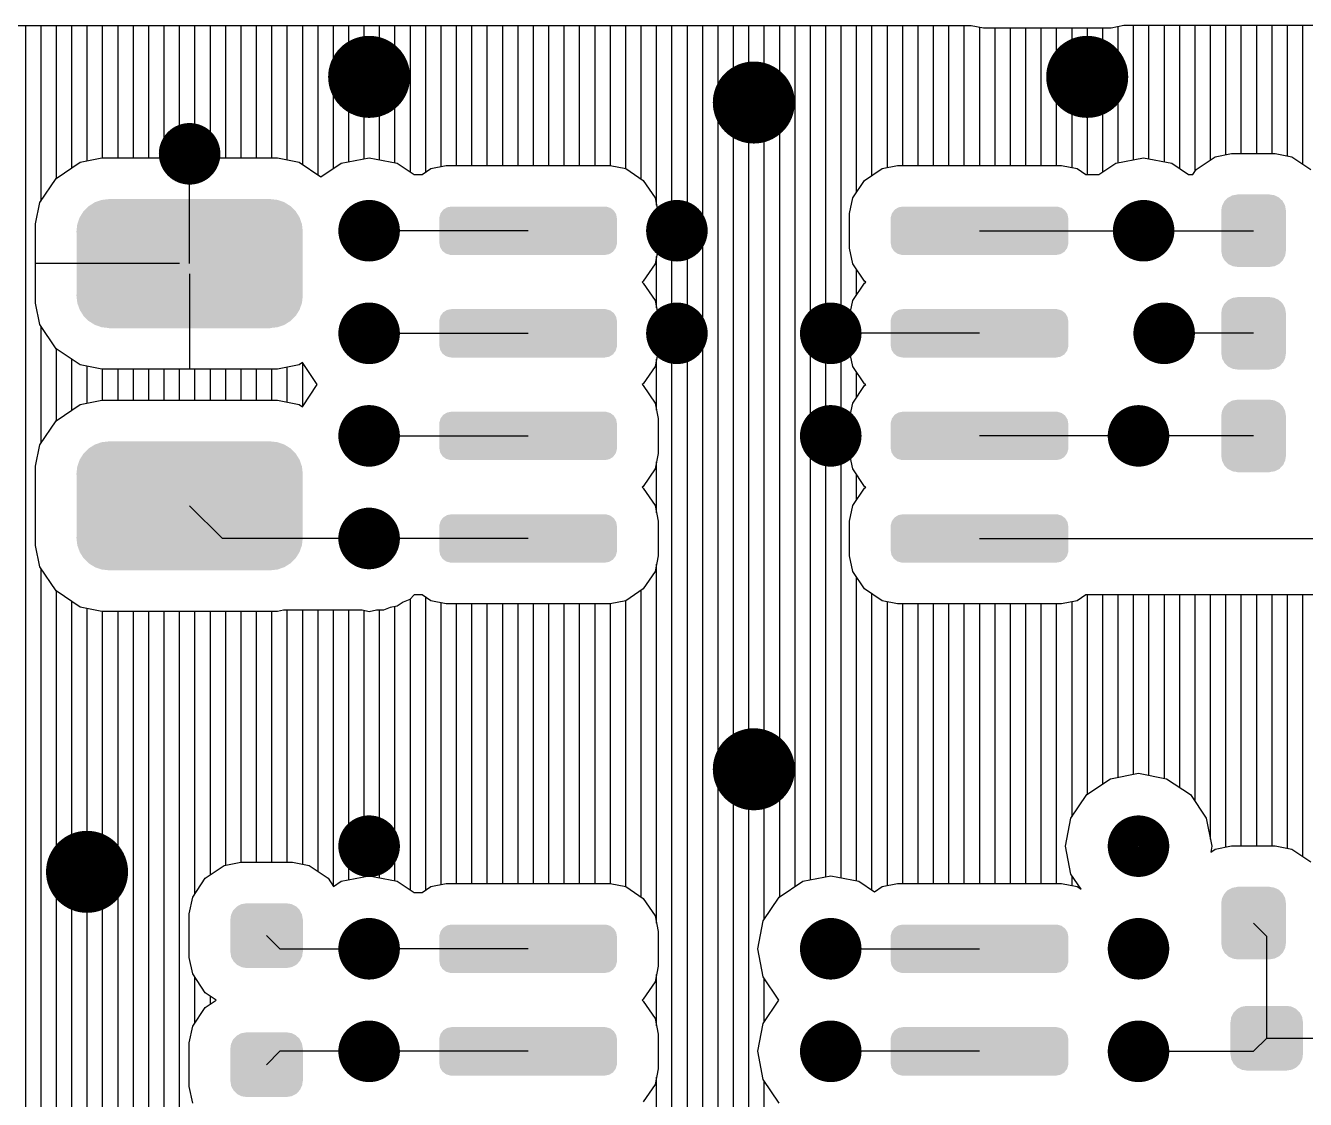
# Model space of a CAD drawing. Extents: x 295 to 953, y 10 to 290.
# Drawn here: x 750.54 to 776.68, y 197.93 to 219.87 of the extents above; entities that cross this region are included whole.
import ezdxf

# ---------------------------------------------------------------- set-up
doc = ezdxf.new("R2010")
doc.units = 0
doc.header["$LTSCALE"] = 5
doc.header["$MEASUREMENT"] = 0
doc.layers.get('0').update_dxf_attribs({"linetype": 'CONTINUOUS', "lineweight": 25})
doc.layers.add('DV-INT-A3_TOP', color=10, linetype='CONTINUOUS')

msp = doc.modelspace()

# ---------------------------------------------------------------- linework, layer by layer
for points, const_width in [([(757.139, 218.823, 1), (757.977, 218.823, 1)], 0.838), ([(771.807, 218.823, 1), (772.645, 218.823, 1)], 0.838), ([(764.997, 218.299, 1), (765.835, 218.299, 1)], 0.838), ([(753.576, 217.251, 1), (754.205, 217.251, 1)], 0.629), ([(757.243, 215.68, 1), (757.872, 215.68, 1)], 0.629), ([(763.53, 215.68, 1), (764.159, 215.68, 1)], 0.629), ([(773.065, 215.68, 1), (773.693, 215.68, 1)], 0.629), ([(757.243, 213.584, 1), (757.872, 213.584, 1)], 0.629), ([(763.53, 213.584, 1), (764.159, 213.584, 1)], 0.629), ([(766.673, 213.584, 1), (767.302, 213.584, 1)], 0.629), ([(773.484, 213.584, 1), (774.112, 213.584, 1)], 0.629), ([(757.243, 211.489, 1), (757.872, 211.489, 1)], 0.629), ([(766.673, 211.489, 1), (767.302, 211.489, 1)], 0.629), ([(772.96, 211.489, 1), (773.588, 211.489, 1)], 0.629), ([(757.243, 209.393, 1), (757.872, 209.393, 1)], 0.629), ([(764.997, 204.678, 1), (765.835, 204.678, 1)], 0.838), ([(757.243, 203.107, 1), (757.872, 203.107, 1)], 0.629), ([(772.96, 203.107, 1), (773.588, 203.107, 1)], 0.629), ([(751.376, 202.583, 1), (752.214, 202.583, 1)], 0.838), ([(757.243, 201.011, 1), (757.872, 201.011, 1)], 0.629), ([(766.673, 201.011, 1), (767.302, 201.011, 1)], 0.629), ([(772.96, 201.011, 1), (773.588, 201.011, 1)], 0.629), ([(757.243, 198.916, 1), (757.872, 198.916, 1)], 0.629), ([(766.673, 198.916, 1), (767.302, 198.916, 1)], 0.629), ([(772.96, 198.916, 1), (773.588, 198.916, 1)], 0.629)]:
    msp.add_lwpolyline(points, format="xyb", close=True, dxfattribs=dict(const_width=const_width))
for points in [[(751.832, 216.184), (751.954, 216.261), (755.95, 216.184), (755.827, 216.261)], [(751.954, 216.261), (751.959, 216.263), (755.827, 216.261), (755.824, 216.263)], [(751.959, 216.263), (752.094, 216.31), (755.824, 216.263), (755.686, 216.31)], [(752.094, 216.31), (752.102, 216.31), (755.686, 216.31), (755.683, 216.31)], [(752.102, 216.31), (752.242, 216.326), (755.683, 216.31), (755.54, 216.326)], [(752.242, 216.326), (752.242, 216.329), (755.54, 216.326), (755.54, 216.329)], [(774.984, 216.196), (775.025, 216.279), (776.268, 216.196), (776.224, 216.279)], [(775.025, 216.279), (775.034, 216.288), (776.224, 216.279), (776.219, 216.288)], [(775.034, 216.288), (775.098, 216.354), (776.219, 216.288), (776.15, 216.354)], [(775.098, 216.354), (775.111, 216.36), (776.15, 216.354), (776.143, 216.36)], [(775.111, 216.36), (775.191, 216.402), (776.143, 216.36), (776.056, 216.402)], [(775.191, 216.402), (775.212, 216.405), (776.056, 216.402), (776.049, 216.405)], [(775.212, 216.405), (775.294, 216.419), (776.049, 216.405), (775.956, 216.419)], [(775.294, 216.419), (775.294, 216.421), (775.956, 216.419), (775.956, 216.421)], [(751.597, 215.815), (751.644, 215.951), (756.185, 215.815), (756.137, 215.951)], [(751.644, 215.951), (751.646, 215.955), (756.137, 215.951), (756.135, 215.955)], [(751.646, 215.955), (751.723, 216.077), (756.135, 215.955), (756.058, 216.077)], [(751.723, 216.077), (751.726, 216.08), (756.058, 216.077), (756.056, 216.08)], [(751.726, 216.08), (751.828, 216.182), (756.056, 216.08), (755.953, 216.182)], [(751.828, 216.182), (751.832, 216.184), (755.953, 216.182), (755.95, 216.184)], [(758.991, 215.927), (758.992, 215.95), (762.621, 215.927), (762.616, 215.95)], [(758.992, 215.95), (759.011, 216.016), (762.616, 215.95), (762.604, 216.016)], [(759.011, 216.016), (759.017, 216.038), (762.604, 216.016), (762.591, 216.038)], [(759.017, 216.038), (759.059, 216.093), (762.591, 216.038), (762.556, 216.093)], [(759.059, 216.093), (759.072, 216.11), (762.556, 216.093), (762.534, 216.11)], [(759.072, 216.11), (759.134, 216.148), (762.534, 216.11), (762.484, 216.148)], [(759.134, 216.148), (759.149, 216.157), (762.484, 216.148), (762.451, 216.157)], [(759.149, 216.157), (759.232, 216.173), (762.451, 216.157), (762.397, 216.173)], [(759.232, 216.173), (759.238, 216.174), (762.397, 216.173), (762.373, 216.174)], [(768.211, 215.927), (768.212, 215.95), (771.841, 215.927), (771.836, 215.95)], [(768.212, 215.95), (768.231, 216.016), (771.836, 215.95), (771.824, 216.016)], [(768.231, 216.016), (768.238, 216.038), (771.824, 216.016), (771.811, 216.038)], [(768.238, 216.038), (768.28, 216.093), (771.811, 216.038), (771.776, 216.093)], [(768.28, 216.093), (768.292, 216.11), (771.776, 216.093), (771.754, 216.11)], [(768.292, 216.11), (768.354, 216.148), (771.754, 216.11), (771.704, 216.148)], [(768.354, 216.148), (768.369, 216.157), (771.704, 216.148), (771.671, 216.157)], [(768.369, 216.157), (768.453, 216.173), (771.671, 216.157), (771.617, 216.173)], [(768.453, 216.173), (768.459, 216.174), (771.617, 216.173), (771.593, 216.174)], [(774.965, 216.092), (774.979, 216.184), (776.285, 216.092), (776.27, 216.184)], [(774.965, 216.09), (774.965, 216.092), (776.285, 216.09), (776.285, 216.092)], [(774.965, 215.269), (774.965, 216.09), (776.285, 215.269), (776.285, 216.09)], [(774.979, 216.184), (774.984, 216.196), (776.27, 216.184), (776.268, 216.196)], [(751.579, 215.667), (751.595, 215.81), (756.202, 215.667), (756.186, 215.81)], [(751.595, 215.81), (751.597, 215.815), (756.186, 215.81), (756.185, 215.815)], [(758.991, 215.432), (758.991, 215.927), (762.621, 215.432), (762.621, 215.927)], [(768.211, 215.432), (768.211, 215.927), (771.841, 215.432), (771.841, 215.927)], [(751.581, 215.614), (751.579, 215.667), (756.2, 215.614), (756.202, 215.667)], [(751.581, 214.404), (751.581, 215.614), (756.2, 214.404), (756.2, 215.614)], [(758.996, 215.409), (758.991, 215.432), (762.619, 215.409), (762.621, 215.432)], [(768.216, 215.409), (768.211, 215.432), (771.84, 215.409), (771.841, 215.432)], [(759.008, 215.343), (758.996, 215.409), (762.601, 215.343), (762.619, 215.409)], [(759.021, 215.322), (759.008, 215.343), (762.594, 215.322), (762.601, 215.343)], [(759.055, 215.266), (759.021, 215.322), (762.552, 215.266), (762.594, 215.322)], [(759.077, 215.249), (759.055, 215.266), (762.54, 215.249), (762.552, 215.266)], [(759.128, 215.211), (759.077, 215.249), (762.478, 215.211), (762.54, 215.249)], [(759.161, 215.202), (759.128, 215.211), (762.462, 215.202), (762.478, 215.211)], [(759.215, 215.186), (759.161, 215.202), (762.379, 215.186), (762.462, 215.202)], [(759.238, 215.185), (759.215, 215.186), (762.373, 215.185), (762.379, 215.186)], [(768.228, 215.343), (768.216, 215.409), (771.821, 215.343), (771.84, 215.409)], [(768.241, 215.322), (768.228, 215.343), (771.815, 215.322), (771.821, 215.343)], [(768.276, 215.266), (768.241, 215.322), (771.772, 215.266), (771.815, 215.322)], [(768.298, 215.249), (768.276, 215.266), (771.76, 215.249), (771.772, 215.266)], [(768.348, 215.211), (768.298, 215.249), (771.698, 215.211), (771.76, 215.249)], [(768.381, 215.202), (768.348, 215.211), (771.683, 215.202), (771.698, 215.211)], [(768.435, 215.186), (768.381, 215.202), (771.6, 215.186), (771.683, 215.202)], [(768.459, 215.185), (768.435, 215.186), (771.593, 215.185), (771.6, 215.186)], [(774.965, 215.267), (774.965, 215.269), (776.285, 215.267), (776.285, 215.269)], [(774.981, 215.175), (774.965, 215.267), (776.271, 215.175), (776.285, 215.267)], [(774.983, 215.164), (774.981, 215.175), (776.266, 215.164), (776.271, 215.175)], [(775.027, 215.08), (774.983, 215.164), (776.226, 215.08), (776.266, 215.164)], [(775.032, 215.071), (775.027, 215.08), (776.216, 215.071), (776.226, 215.08)], [(775.1, 215.005), (775.032, 215.071), (776.153, 215.005), (776.216, 215.071)], [(775.107, 214.999), (775.1, 215.005), (776.14, 214.999), (776.153, 215.005)], [(775.195, 214.957), (775.107, 214.999), (776.06, 214.957), (776.14, 214.999)], [(775.202, 214.954), (775.195, 214.957), (776.038, 214.954), (776.06, 214.957)], [(775.294, 214.941), (775.202, 214.954), (775.956, 214.941), (776.038, 214.954)], [(775.294, 214.938), (775.294, 214.941), (775.956, 214.938), (775.956, 214.941)], [(751.579, 214.351), (751.581, 214.404), (756.202, 214.351), (756.2, 214.404)], [(751.596, 214.208), (751.579, 214.351), (756.186, 214.208), (756.202, 214.351)], [(751.596, 214.203), (751.596, 214.208), (756.185, 214.203), (756.186, 214.208)], [(751.645, 214.067), (751.596, 214.203), (756.137, 214.067), (756.185, 214.203)], [(774.984, 214.1), (775.025, 214.183), (776.268, 214.1), (776.224, 214.183)], [(775.025, 214.183), (775.034, 214.193), (776.224, 214.183), (776.219, 214.193)], [(775.034, 214.193), (775.098, 214.258), (776.219, 214.193), (776.15, 214.258)], [(775.098, 214.258), (775.111, 214.265), (776.15, 214.258), (776.143, 214.265)], [(775.111, 214.265), (775.191, 214.306), (776.143, 214.265), (776.056, 214.306)], [(775.191, 214.306), (775.212, 214.31), (776.056, 214.306), (776.049, 214.31)], [(775.212, 214.31), (775.294, 214.323), (776.049, 214.31), (775.956, 214.323)], [(775.294, 214.323), (775.294, 214.326), (775.956, 214.323), (775.956, 214.326)], [(751.646, 214.063), (751.645, 214.067), (756.135, 214.063), (756.137, 214.067)], [(751.723, 213.941), (751.646, 214.063), (756.059, 213.941), (756.135, 214.063)], [(751.726, 213.938), (751.723, 213.941), (756.055, 213.938), (756.059, 213.941)], [(751.828, 213.836), (751.726, 213.938), (755.954, 213.836), (756.055, 213.938)], [(758.991, 213.831), (758.992, 213.855), (762.621, 213.831), (762.616, 213.855)], [(758.992, 213.855), (759.011, 213.92), (762.616, 213.855), (762.604, 213.92)], [(759.011, 213.92), (759.017, 213.942), (762.604, 213.92), (762.591, 213.942)], [(759.017, 213.942), (759.059, 213.998), (762.591, 213.942), (762.556, 213.998)], [(759.059, 213.998), (759.072, 214.014), (762.556, 213.998), (762.534, 214.014)], [(759.072, 214.014), (759.134, 214.052), (762.534, 214.014), (762.484, 214.052)], [(759.134, 214.052), (759.149, 214.062), (762.484, 214.052), (762.451, 214.062)], [(759.149, 214.062), (759.232, 214.077), (762.451, 214.062), (762.397, 214.077)], [(759.232, 214.077), (759.238, 214.079), (762.397, 214.077), (762.373, 214.079)], [(768.211, 213.831), (768.212, 213.855), (771.841, 213.831), (771.836, 213.855)], [(768.212, 213.855), (768.231, 213.92), (771.836, 213.855), (771.824, 213.92)], [(768.231, 213.92), (768.238, 213.942), (771.824, 213.92), (771.811, 213.942)], [(768.238, 213.942), (768.28, 213.998), (771.811, 213.942), (771.776, 213.998)], [(768.28, 213.998), (768.292, 214.014), (771.776, 213.998), (771.754, 214.014)], [(768.292, 214.014), (768.354, 214.052), (771.754, 214.014), (771.704, 214.052)], [(768.354, 214.052), (768.369, 214.062), (771.704, 214.052), (771.671, 214.062)], [(768.369, 214.062), (768.453, 214.077), (771.671, 214.062), (771.617, 214.077)], [(768.453, 214.077), (768.459, 214.079), (771.617, 214.077), (771.593, 214.079)], [(774.965, 213.997), (774.979, 214.089), (776.285, 213.997), (776.27, 214.089)], [(774.965, 213.995), (774.965, 213.997), (776.285, 213.995), (776.285, 213.997)], [(774.965, 213.173), (774.965, 213.995), (776.285, 213.173), (776.285, 213.995)], [(774.979, 214.089), (774.984, 214.1), (776.27, 214.089), (776.268, 214.1)], [(751.831, 213.834), (751.828, 213.836), (755.949, 213.834), (755.954, 213.836)], [(751.955, 213.757), (751.831, 213.834), (755.828, 213.757), (755.949, 213.834)], [(751.957, 213.755), (751.955, 213.757), (755.823, 213.755), (755.828, 213.757)], [(752.095, 213.708), (751.957, 213.755), (755.687, 213.708), (755.823, 213.755)], [(752.098, 213.708), (752.095, 213.708), (755.679, 213.708), (755.687, 213.708)], [(752.242, 213.692), (752.098, 213.708), (755.54, 213.692), (755.679, 213.708)], [(752.242, 213.689), (752.242, 213.692), (755.54, 213.689), (755.54, 213.692)], [(758.991, 213.337), (758.991, 213.831), (762.621, 213.337), (762.621, 213.831)], [(768.211, 213.337), (768.211, 213.831), (771.841, 213.337), (771.841, 213.831)], [(758.996, 213.313), (758.991, 213.337), (762.619, 213.313), (762.621, 213.337)], [(768.216, 213.313), (768.211, 213.337), (771.84, 213.313), (771.841, 213.337)], [(759.008, 213.248), (758.996, 213.313), (762.601, 213.248), (762.619, 213.313)], [(759.021, 213.226), (759.008, 213.248), (762.594, 213.226), (762.601, 213.248)], [(759.055, 213.171), (759.021, 213.226), (762.552, 213.171), (762.594, 213.226)], [(759.077, 213.154), (759.055, 213.171), (762.54, 213.154), (762.552, 213.171)], [(759.128, 213.116), (759.077, 213.154), (762.478, 213.116), (762.54, 213.154)], [(759.161, 213.106), (759.128, 213.116), (762.462, 213.106), (762.478, 213.116)], [(759.215, 213.091), (759.161, 213.106), (762.379, 213.091), (762.462, 213.106)], [(759.238, 213.09), (759.215, 213.091), (762.373, 213.09), (762.379, 213.091)], [(768.228, 213.248), (768.216, 213.313), (771.821, 213.248), (771.84, 213.313)], [(768.241, 213.226), (768.228, 213.248), (771.815, 213.226), (771.821, 213.248)], [(768.276, 213.171), (768.241, 213.226), (771.772, 213.171), (771.815, 213.226)], [(768.298, 213.154), (768.276, 213.171), (771.76, 213.154), (771.772, 213.171)], [(768.348, 213.116), (768.298, 213.154), (771.698, 213.116), (771.76, 213.154)], [(768.381, 213.106), (768.348, 213.116), (771.683, 213.106), (771.698, 213.116)], [(768.435, 213.091), (768.381, 213.106), (771.6, 213.091), (771.683, 213.106)], [(768.459, 213.09), (768.435, 213.091), (771.593, 213.09), (771.6, 213.091)], [(774.965, 213.171), (774.965, 213.173), (776.285, 213.171), (776.285, 213.173)], [(774.981, 213.079), (774.965, 213.171), (776.271, 213.079), (776.285, 213.171)], [(774.983, 213.068), (774.981, 213.079), (776.266, 213.068), (776.271, 213.079)], [(775.027, 212.985), (774.983, 213.068), (776.226, 212.985), (776.266, 213.068)], [(775.032, 212.976), (775.027, 212.985), (776.216, 212.976), (776.226, 212.985)], [(775.1, 212.91), (775.032, 212.976), (776.153, 212.91), (776.216, 212.976)], [(775.107, 212.903), (775.1, 212.91), (776.14, 212.903), (776.153, 212.91)], [(775.195, 212.862), (775.107, 212.903), (776.06, 212.862), (776.14, 212.903)], [(775.202, 212.858), (775.195, 212.862), (776.038, 212.858), (776.06, 212.862)], [(775.294, 212.845), (775.202, 212.858), (775.956, 212.845), (776.038, 212.858)], [(775.294, 212.842), (775.294, 212.845), (775.956, 212.842), (775.956, 212.845)], [(774.984, 212.005), (775.025, 212.088), (776.268, 212.005), (776.224, 212.088)], [(775.025, 212.088), (775.034, 212.097), (776.224, 212.088), (776.219, 212.097)], [(775.034, 212.097), (775.098, 212.163), (776.219, 212.097), (776.15, 212.163)], [(775.098, 212.163), (775.111, 212.169), (776.15, 212.163), (776.143, 212.169)], [(775.111, 212.169), (775.191, 212.211), (776.143, 212.169), (776.056, 212.211)], [(775.191, 212.211), (775.212, 212.214), (776.056, 212.211), (776.049, 212.214)], [(775.212, 212.214), (775.294, 212.228), (776.049, 212.214), (775.956, 212.228)], [(775.294, 212.228), (775.294, 212.23), (775.956, 212.228), (775.956, 212.23)], [(758.992, 211.759), (759.011, 211.825), (762.616, 211.759), (762.604, 211.825)], [(759.011, 211.825), (759.017, 211.847), (762.604, 211.825), (762.591, 211.847)], [(759.017, 211.847), (759.059, 211.902), (762.591, 211.847), (762.556, 211.902)], [(759.059, 211.902), (759.072, 211.919), (762.556, 211.902), (762.534, 211.919)], [(759.072, 211.919), (759.134, 211.957), (762.534, 211.919), (762.484, 211.957)], [(759.134, 211.957), (759.149, 211.966), (762.484, 211.957), (762.451, 211.966)], [(759.149, 211.966), (759.232, 211.982), (762.451, 211.966), (762.397, 211.982)], [(759.232, 211.982), (759.238, 211.983), (762.397, 211.982), (762.373, 211.983)], [(768.212, 211.759), (768.231, 211.825), (771.836, 211.759), (771.824, 211.825)], [(768.231, 211.825), (768.238, 211.847), (771.824, 211.825), (771.811, 211.847)], [(768.238, 211.847), (768.28, 211.902), (771.811, 211.847), (771.776, 211.902)], [(768.28, 211.902), (768.292, 211.919), (771.776, 211.902), (771.754, 211.919)], [(768.292, 211.919), (768.354, 211.957), (771.754, 211.919), (771.704, 211.957)], [(768.354, 211.957), (768.369, 211.966), (771.704, 211.957), (771.671, 211.966)], [(768.369, 211.966), (768.453, 211.982), (771.671, 211.966), (771.617, 211.982)], [(768.453, 211.982), (768.459, 211.983), (771.617, 211.982), (771.593, 211.983)], [(774.965, 211.901), (774.979, 211.993), (776.285, 211.901), (776.27, 211.993)], [(774.965, 211.899), (774.965, 211.901), (776.285, 211.899), (776.285, 211.901)], [(774.965, 211.078), (774.965, 211.899), (776.285, 211.078), (776.285, 211.899)], [(774.979, 211.993), (774.984, 212.005), (776.27, 211.993), (776.268, 212.005)], [(758.991, 211.736), (758.992, 211.759), (762.621, 211.736), (762.616, 211.759)], [(758.991, 211.241), (758.991, 211.736), (762.621, 211.241), (762.621, 211.736)], [(768.211, 211.736), (768.212, 211.759), (771.841, 211.736), (771.836, 211.759)], [(768.211, 211.241), (768.211, 211.736), (771.841, 211.241), (771.841, 211.736)], [(751.832, 211.235), (751.954, 211.311), (755.95, 211.235), (755.827, 211.311)], [(751.954, 211.311), (751.959, 211.313), (755.827, 211.311), (755.824, 211.313)], [(751.959, 211.313), (752.094, 211.36), (755.824, 211.313), (755.686, 211.36)], [(752.094, 211.36), (752.102, 211.361), (755.686, 211.36), (755.683, 211.361)], [(752.102, 211.361), (752.242, 211.376), (755.683, 211.361), (755.54, 211.376)], [(752.242, 211.376), (752.242, 211.38), (755.54, 211.376), (755.54, 211.38)], [(758.996, 211.218), (758.991, 211.241), (762.619, 211.218), (762.621, 211.241)], [(768.216, 211.218), (768.211, 211.241), (771.84, 211.218), (771.841, 211.241)], [(751.597, 210.865), (751.644, 211.001), (756.185, 210.865), (756.137, 211.001)], [(751.644, 211.001), (751.646, 211.005), (756.137, 211.001), (756.135, 211.005)], [(751.646, 211.005), (751.723, 211.127), (756.135, 211.005), (756.058, 211.127)], [(751.723, 211.127), (751.726, 211.13), (756.058, 211.127), (756.056, 211.13)], [(751.726, 211.13), (751.828, 211.232), (756.056, 211.13), (755.953, 211.232)], [(751.828, 211.232), (751.832, 211.235), (755.953, 211.232), (755.95, 211.235)], [(759.008, 211.152), (758.996, 211.218), (762.601, 211.152), (762.619, 211.218)], [(759.021, 211.131), (759.008, 211.152), (762.594, 211.131), (762.601, 211.152)], [(759.055, 211.075), (759.021, 211.131), (762.552, 211.075), (762.594, 211.131)], [(759.077, 211.058), (759.055, 211.075), (762.54, 211.058), (762.552, 211.075)], [(759.128, 211.02), (759.077, 211.058), (762.478, 211.02), (762.54, 211.058)], [(759.161, 211.011), (759.128, 211.02), (762.462, 211.011), (762.478, 211.02)], [(759.215, 210.995), (759.161, 211.011), (762.379, 210.995), (762.462, 211.011)], [(759.238, 210.994), (759.215, 210.995), (762.373, 210.994), (762.379, 210.995)], [(768.228, 211.152), (768.216, 211.218), (771.821, 211.152), (771.84, 211.218)], [(768.241, 211.131), (768.228, 211.152), (771.815, 211.131), (771.821, 211.152)], [(768.276, 211.075), (768.241, 211.131), (771.772, 211.075), (771.815, 211.131)], [(768.298, 211.058), (768.276, 211.075), (771.76, 211.058), (771.772, 211.075)], [(768.348, 211.02), (768.298, 211.058), (771.698, 211.02), (771.76, 211.058)], [(768.381, 211.011), (768.348, 211.02), (771.683, 211.011), (771.698, 211.02)], [(768.435, 210.995), (768.381, 211.011), (771.6, 210.995), (771.683, 211.011)], [(768.459, 210.994), (768.435, 210.995), (771.593, 210.994), (771.6, 210.995)], [(774.965, 211.076), (774.965, 211.078), (776.285, 211.076), (776.285, 211.078)], [(774.981, 210.984), (774.965, 211.076), (776.271, 210.984), (776.285, 211.076)], [(774.983, 210.973), (774.981, 210.984), (776.266, 210.973), (776.271, 210.984)], [(751.579, 210.717), (751.595, 210.861), (756.202, 210.717), (756.186, 210.861)], [(751.581, 210.665), (751.579, 210.717), (756.2, 210.665), (756.202, 210.717)], [(751.595, 210.861), (751.597, 210.865), (756.186, 210.861), (756.185, 210.865)], [(775.027, 210.889), (774.983, 210.973), (776.226, 210.889), (776.266, 210.973)], [(775.032, 210.88), (775.027, 210.889), (776.216, 210.88), (776.226, 210.889)], [(775.1, 210.814), (775.032, 210.88), (776.153, 210.814), (776.216, 210.88)], [(775.107, 210.808), (775.1, 210.814), (776.14, 210.808), (776.153, 210.814)], [(775.195, 210.766), (775.107, 210.808), (776.06, 210.766), (776.14, 210.808)], [(775.202, 210.763), (775.195, 210.766), (776.038, 210.763), (776.06, 210.766)], [(775.294, 210.75), (775.202, 210.763), (775.956, 210.75), (776.038, 210.763)], [(775.294, 210.747), (775.294, 210.75), (775.956, 210.747), (775.956, 210.75)], [(751.581, 209.454), (751.581, 210.665), (756.2, 209.454), (756.2, 210.665)], [(758.992, 209.664), (759.011, 209.729), (762.616, 209.664), (762.604, 209.729)], [(759.011, 209.729), (759.017, 209.751), (762.604, 209.729), (762.591, 209.751)], [(759.017, 209.751), (759.059, 209.807), (762.591, 209.751), (762.556, 209.807)], [(759.059, 209.807), (759.072, 209.823), (762.556, 209.807), (762.534, 209.823)], [(759.072, 209.823), (759.134, 209.861), (762.534, 209.823), (762.484, 209.861)], [(759.134, 209.861), (759.149, 209.871), (762.484, 209.861), (762.451, 209.871)], [(759.149, 209.871), (759.232, 209.886), (762.451, 209.871), (762.397, 209.886)], [(759.232, 209.886), (759.238, 209.888), (762.397, 209.886), (762.373, 209.888)], [(768.212, 209.664), (768.231, 209.729), (771.836, 209.664), (771.824, 209.729)], [(768.231, 209.729), (768.238, 209.751), (771.824, 209.729), (771.811, 209.751)], [(768.238, 209.751), (768.28, 209.807), (771.811, 209.751), (771.776, 209.807)], [(768.28, 209.807), (768.292, 209.823), (771.776, 209.807), (771.754, 209.823)], [(768.292, 209.823), (768.354, 209.861), (771.754, 209.823), (771.704, 209.861)], [(768.354, 209.861), (768.369, 209.871), (771.704, 209.861), (771.671, 209.871)], [(768.369, 209.871), (768.453, 209.886), (771.671, 209.871), (771.617, 209.886)], [(768.453, 209.886), (768.459, 209.888), (771.617, 209.886), (771.593, 209.888)], [(751.579, 209.401), (751.581, 209.454), (756.202, 209.401), (756.2, 209.454)], [(758.991, 209.64), (758.992, 209.664), (762.621, 209.64), (762.616, 209.664)], [(758.991, 209.146), (758.991, 209.64), (762.621, 209.146), (762.621, 209.64)], [(768.211, 209.64), (768.212, 209.664), (771.841, 209.64), (771.836, 209.664)], [(768.211, 209.146), (768.211, 209.64), (771.841, 209.146), (771.841, 209.64)], [(751.596, 209.258), (751.579, 209.401), (756.186, 209.258), (756.202, 209.401)], [(751.596, 209.254), (751.596, 209.258), (756.185, 209.254), (756.186, 209.258)], [(751.645, 209.118), (751.596, 209.254), (756.137, 209.118), (756.185, 209.254)], [(751.646, 209.114), (751.645, 209.118), (756.135, 209.114), (756.137, 209.118)], [(751.723, 208.992), (751.646, 209.114), (756.059, 208.992), (756.135, 209.114)], [(751.726, 208.988), (751.723, 208.992), (756.055, 208.988), (756.059, 208.992)], [(751.828, 208.887), (751.726, 208.988), (755.954, 208.887), (756.055, 208.988)], [(751.831, 208.884), (751.828, 208.887), (755.949, 208.884), (755.954, 208.887)], [(758.996, 209.122), (758.991, 209.146), (762.619, 209.122), (762.621, 209.146)], [(759.008, 209.057), (758.996, 209.122), (762.601, 209.057), (762.619, 209.122)], [(759.021, 209.035), (759.008, 209.057), (762.594, 209.035), (762.601, 209.057)], [(759.055, 208.98), (759.021, 209.035), (762.552, 208.98), (762.594, 209.035)], [(759.077, 208.963), (759.055, 208.98), (762.54, 208.963), (762.552, 208.98)], [(759.128, 208.925), (759.077, 208.963), (762.478, 208.925), (762.54, 208.963)], [(759.161, 208.915), (759.128, 208.925), (762.462, 208.915), (762.478, 208.925)], [(759.215, 208.9), (759.161, 208.915), (762.379, 208.9), (762.462, 208.915)], [(759.238, 208.899), (759.215, 208.9), (762.373, 208.899), (762.379, 208.9)], [(768.216, 209.122), (768.211, 209.146), (771.84, 209.122), (771.841, 209.146)], [(768.228, 209.057), (768.216, 209.122), (771.821, 209.057), (771.84, 209.122)], [(768.241, 209.035), (768.228, 209.057), (771.815, 209.035), (771.821, 209.057)], [(768.276, 208.98), (768.241, 209.035), (771.772, 208.98), (771.815, 209.035)], [(768.298, 208.963), (768.276, 208.98), (771.76, 208.963), (771.772, 208.98)], [(768.348, 208.925), (768.298, 208.963), (771.698, 208.925), (771.76, 208.963)], [(768.381, 208.915), (768.348, 208.925), (771.683, 208.915), (771.698, 208.925)], [(768.435, 208.9), (768.381, 208.915), (771.6, 208.9), (771.683, 208.915)], [(768.459, 208.899), (768.435, 208.9), (771.593, 208.899), (771.6, 208.9)], [(751.955, 208.808), (751.831, 208.884), (755.828, 208.808), (755.949, 208.884)], [(751.957, 208.806), (751.955, 208.808), (755.823, 208.806), (755.828, 208.808)], [(752.095, 208.759), (751.957, 208.806), (755.687, 208.759), (755.823, 208.806)], [(752.098, 208.758), (752.095, 208.759), (755.679, 208.758), (755.687, 208.759)], [(752.242, 208.743), (752.098, 208.758), (755.54, 208.743), (755.679, 208.758)], [(752.242, 208.739), (752.242, 208.743), (755.54, 208.739), (755.54, 208.743)], [(774.984, 202.051), (775.025, 202.134), (776.268, 202.051), (776.224, 202.134)], [(775.025, 202.134), (775.034, 202.143), (776.224, 202.134), (776.219, 202.143)], [(775.034, 202.143), (775.098, 202.209), (776.219, 202.143), (776.15, 202.209)], [(775.098, 202.209), (775.111, 202.216), (776.15, 202.209), (776.143, 202.216)], [(775.111, 202.216), (775.191, 202.257), (776.143, 202.216), (776.056, 202.257)], [(775.191, 202.257), (775.212, 202.261), (776.056, 202.257), (776.049, 202.261)], [(775.212, 202.261), (775.294, 202.274), (776.049, 202.261), (775.956, 202.274)], [(775.294, 202.274), (775.294, 202.277), (775.956, 202.274), (775.956, 202.277)], [(754.79, 201.807), (754.854, 201.873), (756.137, 201.807), (756.069, 201.873)], [(754.854, 201.873), (754.866, 201.88), (756.069, 201.873), (756.062, 201.88)], [(754.866, 201.88), (754.946, 201.922), (756.062, 201.88), (755.975, 201.922)], [(754.946, 201.922), (754.966, 201.925), (755.975, 201.922), (755.968, 201.925)], [(754.966, 201.925), (755.05, 201.939), (755.968, 201.925), (755.875, 201.939)], [(774.965, 201.948), (774.979, 202.04), (776.285, 201.948), (776.27, 202.04)], [(774.965, 201.946), (774.965, 201.948), (776.285, 201.946), (776.285, 201.948)], [(774.965, 201.124), (774.965, 201.946), (776.285, 201.124), (776.285, 201.946)], [(774.979, 202.04), (774.984, 202.051), (776.27, 202.04), (776.268, 202.051)], [(754.721, 200.948), (754.721, 201.61), (756.204, 200.948), (756.204, 201.61)], [(754.723, 201.61), (754.736, 201.703), (756.202, 201.61), (756.187, 201.703)], [(754.736, 201.703), (754.741, 201.714), (756.187, 201.703), (756.185, 201.714)], [(754.741, 201.714), (754.781, 201.798), (756.185, 201.714), (756.142, 201.798)], [(754.781, 201.798), (754.79, 201.807), (756.142, 201.798), (756.137, 201.807)], [(758.992, 201.282), (759.011, 201.347), (762.616, 201.282), (762.604, 201.347)], [(759.011, 201.347), (759.017, 201.369), (762.604, 201.347), (762.591, 201.369)], [(759.017, 201.369), (759.059, 201.425), (762.591, 201.369), (762.556, 201.425)], [(759.059, 201.425), (759.072, 201.441), (762.556, 201.425), (762.534, 201.441)], [(759.072, 201.441), (759.134, 201.479), (762.534, 201.441), (762.484, 201.479)], [(759.134, 201.479), (759.149, 201.489), (762.484, 201.479), (762.451, 201.489)], [(759.149, 201.489), (759.232, 201.504), (762.451, 201.489), (762.397, 201.504)], [(759.232, 201.504), (759.238, 201.506), (762.397, 201.504), (762.373, 201.506)], [(768.212, 201.282), (768.231, 201.347), (771.836, 201.282), (771.824, 201.347)], [(768.231, 201.347), (768.238, 201.369), (771.824, 201.347), (771.811, 201.369)], [(768.238, 201.369), (768.28, 201.425), (771.811, 201.369), (771.776, 201.425)], [(768.28, 201.425), (768.292, 201.441), (771.776, 201.425), (771.754, 201.441)], [(768.292, 201.441), (768.354, 201.479), (771.754, 201.441), (771.704, 201.479)], [(768.354, 201.479), (768.369, 201.489), (771.704, 201.479), (771.671, 201.489)], [(768.369, 201.489), (768.453, 201.504), (771.671, 201.489), (771.617, 201.504)], [(768.453, 201.504), (768.459, 201.506), (771.617, 201.504), (771.593, 201.506)], [(758.991, 201.258), (758.992, 201.282), (762.621, 201.258), (762.616, 201.282)], [(758.991, 200.764), (758.991, 201.258), (762.621, 200.764), (762.621, 201.258)], [(768.211, 201.258), (768.212, 201.282), (771.841, 201.258), (771.836, 201.282)], [(768.211, 200.764), (768.211, 201.258), (771.841, 200.764), (771.841, 201.258)], [(774.965, 201.122), (774.965, 201.124), (776.285, 201.122), (776.285, 201.124)], [(774.981, 201.03), (774.965, 201.122), (776.271, 201.03), (776.285, 201.122)], [(754.738, 200.855), (754.723, 200.948), (756.189, 200.855), (756.202, 200.948)], [(754.739, 200.845), (754.738, 200.855), (756.184, 200.845), (756.189, 200.855)], [(754.783, 200.761), (754.739, 200.845), (756.144, 200.761), (756.184, 200.845)], [(774.983, 201.019), (774.981, 201.03), (776.266, 201.019), (776.271, 201.03)], [(775.027, 200.936), (774.983, 201.019), (776.226, 200.936), (776.266, 201.019)], [(775.032, 200.926), (775.027, 200.936), (776.216, 200.926), (776.226, 200.936)], [(775.1, 200.861), (775.032, 200.926), (776.153, 200.861), (776.216, 200.926)], [(775.107, 200.854), (775.1, 200.861), (776.14, 200.854), (776.153, 200.861)], [(775.195, 200.813), (775.107, 200.854), (776.06, 200.813), (776.14, 200.854)], [(775.202, 200.809), (775.195, 200.813), (776.038, 200.809), (776.06, 200.813)], [(775.294, 200.796), (775.202, 200.809), (775.956, 200.796), (776.038, 200.809)], [(775.294, 200.793), (775.294, 200.796), (775.956, 200.793), (775.956, 200.796)], [(754.788, 200.752), (754.783, 200.761), (756.135, 200.752), (756.144, 200.761)], [(754.856, 200.685), (754.788, 200.752), (756.071, 200.685), (756.135, 200.752)], [(754.863, 200.679), (754.856, 200.685), (756.059, 200.679), (756.071, 200.685)], [(754.95, 200.637), (754.863, 200.679), (755.978, 200.637), (756.059, 200.679)], [(754.957, 200.633), (754.95, 200.637), (755.958, 200.633), (755.978, 200.637)], [(755.05, 200.619), (754.957, 200.633), (755.875, 200.619), (755.958, 200.633)], [(758.996, 200.74), (758.991, 200.764), (762.619, 200.74), (762.621, 200.764)], [(759.008, 200.675), (758.996, 200.74), (762.601, 200.675), (762.619, 200.74)], [(759.021, 200.653), (759.008, 200.675), (762.594, 200.653), (762.601, 200.675)], [(759.055, 200.598), (759.021, 200.653), (762.552, 200.598), (762.594, 200.653)], [(759.077, 200.581), (759.055, 200.598), (762.54, 200.581), (762.552, 200.598)], [(759.128, 200.543), (759.077, 200.581), (762.478, 200.543), (762.54, 200.581)], [(759.161, 200.533), (759.128, 200.543), (762.462, 200.533), (762.478, 200.543)], [(759.215, 200.518), (759.161, 200.533), (762.379, 200.518), (762.462, 200.533)], [(768.216, 200.74), (768.211, 200.764), (771.84, 200.74), (771.841, 200.764)], [(768.228, 200.675), (768.216, 200.74), (771.821, 200.675), (771.84, 200.74)], [(768.241, 200.653), (768.228, 200.675), (771.815, 200.653), (771.821, 200.675)], [(768.276, 200.598), (768.241, 200.653), (771.772, 200.598), (771.815, 200.653)], [(768.298, 200.581), (768.276, 200.598), (771.76, 200.581), (771.772, 200.598)], [(768.348, 200.543), (768.298, 200.581), (771.698, 200.543), (771.76, 200.581)], [(768.381, 200.533), (768.348, 200.543), (771.683, 200.533), (771.698, 200.543)], [(768.435, 200.518), (768.381, 200.533), (771.6, 200.518), (771.683, 200.533)], [(759.238, 200.517), (759.215, 200.518), (762.373, 200.517), (762.379, 200.518)], [(768.459, 200.517), (768.435, 200.518), (771.593, 200.517), (771.6, 200.518)], [(775.221, 199.711), (775.285, 199.778), (776.568, 199.711), (776.5, 199.778)], [(775.285, 199.778), (775.297, 199.784), (776.5, 199.778), (776.493, 199.784)], [(775.297, 199.784), (775.377, 199.827), (776.493, 199.784), (776.406, 199.827)], [(775.377, 199.827), (775.397, 199.83), (776.406, 199.827), (776.399, 199.83)], [(775.397, 199.83), (775.481, 199.844), (776.399, 199.83), (776.306, 199.844)], [(775.152, 198.853), (775.152, 199.515), (776.635, 198.853), (776.635, 199.515)], [(775.154, 199.515), (775.167, 199.608), (776.633, 199.515), (776.618, 199.608)], [(775.167, 199.608), (775.172, 199.618), (776.618, 199.608), (776.617, 199.618)], [(775.172, 199.618), (775.212, 199.702), (776.617, 199.618), (776.573, 199.702)], [(775.212, 199.702), (775.221, 199.711), (776.573, 199.702), (776.568, 199.711)], [(754.79, 199.17), (754.854, 199.237), (756.137, 199.17), (756.069, 199.237)], [(754.854, 199.237), (754.866, 199.244), (756.069, 199.237), (756.062, 199.244)], [(754.866, 199.244), (754.946, 199.286), (756.062, 199.244), (755.975, 199.286)], [(754.946, 199.286), (754.966, 199.289), (755.975, 199.286), (755.968, 199.289)], [(754.966, 199.289), (755.05, 199.303), (755.968, 199.289), (755.875, 199.303)], [(758.992, 199.186), (759.011, 199.252), (762.616, 199.186), (762.604, 199.252)], [(759.011, 199.252), (759.017, 199.274), (762.604, 199.252), (762.591, 199.274)], [(759.017, 199.274), (759.059, 199.329), (762.591, 199.274), (762.556, 199.329)], [(759.059, 199.329), (759.072, 199.346), (762.556, 199.329), (762.534, 199.346)], [(759.072, 199.346), (759.134, 199.384), (762.534, 199.346), (762.484, 199.384)], [(759.134, 199.384), (759.149, 199.393), (762.484, 199.384), (762.451, 199.393)], [(759.149, 199.393), (759.232, 199.409), (762.451, 199.393), (762.397, 199.409)], [(759.232, 199.409), (759.238, 199.41), (762.397, 199.409), (762.373, 199.41)], [(768.212, 199.186), (768.231, 199.252), (771.836, 199.186), (771.824, 199.252)], [(768.231, 199.252), (768.238, 199.274), (771.824, 199.252), (771.811, 199.274)], [(768.238, 199.274), (768.28, 199.329), (771.811, 199.274), (771.776, 199.329)], [(768.28, 199.329), (768.292, 199.346), (771.776, 199.329), (771.754, 199.346)], [(768.292, 199.346), (768.354, 199.384), (771.754, 199.346), (771.704, 199.384)], [(768.354, 199.384), (768.369, 199.393), (771.704, 199.384), (771.671, 199.393)], [(768.369, 199.393), (768.453, 199.409), (771.671, 199.393), (771.617, 199.409)], [(768.453, 199.409), (768.459, 199.41), (771.617, 199.409), (771.593, 199.41)], [(754.721, 198.312), (754.721, 198.974), (756.204, 198.312), (756.204, 198.974)], [(754.723, 198.974), (754.736, 199.067), (756.202, 198.974), (756.187, 199.067)], [(754.736, 199.067), (754.741, 199.078), (756.187, 199.067), (756.185, 199.078)], [(754.741, 199.078), (754.781, 199.162), (756.185, 199.078), (756.142, 199.162)], [(754.781, 199.162), (754.79, 199.17), (756.142, 199.162), (756.137, 199.17)], [(758.991, 199.163), (758.992, 199.186), (762.621, 199.163), (762.616, 199.186)], [(758.991, 198.668), (758.991, 199.163), (762.621, 198.668), (762.621, 199.163)], [(768.211, 199.163), (768.212, 199.186), (771.841, 199.163), (771.836, 199.186)], [(768.211, 198.668), (768.211, 199.163), (771.841, 198.668), (771.841, 199.163)], [(775.169, 198.76), (775.154, 198.853), (776.62, 198.76), (776.633, 198.853)], [(775.17, 198.749), (775.169, 198.76), (776.615, 198.749), (776.62, 198.76)], [(775.214, 198.665), (775.17, 198.749), (776.575, 198.665), (776.615, 198.749)], [(758.996, 198.645), (758.991, 198.668), (762.619, 198.645), (762.621, 198.668)], [(759.008, 198.579), (758.996, 198.645), (762.601, 198.579), (762.619, 198.645)], [(759.021, 198.558), (759.008, 198.579), (762.594, 198.558), (762.601, 198.579)], [(759.055, 198.502), (759.021, 198.558), (762.552, 198.502), (762.594, 198.558)], [(759.077, 198.485), (759.055, 198.502), (762.54, 198.485), (762.552, 198.502)], [(759.128, 198.447), (759.077, 198.485), (762.478, 198.447), (762.54, 198.485)], [(759.161, 198.438), (759.128, 198.447), (762.462, 198.438), (762.478, 198.447)], [(759.215, 198.422), (759.161, 198.438), (762.379, 198.422), (762.462, 198.438)], [(768.216, 198.645), (768.211, 198.668), (771.84, 198.645), (771.841, 198.668)], [(768.228, 198.579), (768.216, 198.645), (771.821, 198.579), (771.84, 198.645)], [(768.241, 198.558), (768.228, 198.579), (771.815, 198.558), (771.821, 198.579)], [(768.276, 198.502), (768.241, 198.558), (771.772, 198.502), (771.815, 198.558)], [(768.298, 198.485), (768.276, 198.502), (771.76, 198.485), (771.772, 198.502)], [(768.348, 198.447), (768.298, 198.485), (771.698, 198.447), (771.76, 198.485)], [(768.381, 198.438), (768.348, 198.447), (771.683, 198.438), (771.698, 198.447)], [(768.435, 198.422), (768.381, 198.438), (771.6, 198.422), (771.683, 198.438)], [(775.219, 198.656), (775.214, 198.665), (776.566, 198.656), (776.575, 198.665)], [(775.287, 198.59), (775.219, 198.656), (776.502, 198.59), (776.566, 198.656)], [(775.294, 198.583), (775.287, 198.59), (776.49, 198.583), (776.502, 198.59)], [(775.381, 198.541), (775.294, 198.583), (776.41, 198.541), (776.49, 198.583)], [(775.388, 198.538), (775.381, 198.541), (776.39, 198.538), (776.41, 198.541)], [(775.481, 198.524), (775.388, 198.538), (776.306, 198.524), (776.39, 198.538)], [(754.738, 198.219), (754.723, 198.312), (756.189, 198.219), (756.202, 198.312)], [(754.739, 198.209), (754.738, 198.219), (756.184, 198.209), (756.189, 198.219)], [(754.783, 198.125), (754.739, 198.209), (756.144, 198.125), (756.184, 198.209)], [(759.238, 198.421), (759.215, 198.422), (762.373, 198.421), (762.379, 198.422)], [(768.459, 198.421), (768.435, 198.422), (771.593, 198.421), (771.6, 198.422)], [(754.788, 198.116), (754.783, 198.125), (756.135, 198.116), (756.144, 198.125)], [(754.856, 198.049), (754.788, 198.116), (756.071, 198.049), (756.135, 198.116)], [(754.863, 198.043), (754.856, 198.049), (756.059, 198.043), (756.071, 198.049)], [(754.95, 198), (754.863, 198.043), (755.978, 198), (756.059, 198.043)], [(754.957, 197.997), (754.95, 198), (755.958, 197.997), (755.978, 198)], [(755.05, 197.983), (754.957, 197.997), (755.875, 197.983), (755.958, 197.997)]]:
    msp.add_solid(points)
at = {"layer": 'DV-INT-A3_TOP', "color": 7}
for p, q in [((772.972, 219.871), (772.717, 219.816)), ((776.941, 219.871), (772.972, 219.871)), ((773.173, 217.13), (773.173, 219.871)), ((773.488, 217.151), (773.488, 219.871)), ((773.802, 217.088), (773.802, 219.871)), ((774.116, 216.954), (774.116, 219.871)), ((774.431, 216.899), (774.431, 219.871)), ((774.745, 217.125), (774.745, 219.871)), ((775.059, 217.234), (775.059, 219.871)), ((775.374, 217.26), (775.374, 219.871)), ((775.688, 217.26), (775.688, 219.871)), ((776.002, 217.26), (776.002, 219.871)), ((776.317, 217.209), (776.317, 219.871)), ((776.631, 217.042), (776.631, 219.871)), ((769.854, 219.866), (746.406, 219.866)), ((750.542, 192.315), (750.542, 219.866)), ((750.856, 216.287), (750.856, 219.866)), ((751.171, 216.752), (751.171, 219.866)), ((751.485, 216.962), (751.485, 219.866)), ((751.799, 217.109), (751.799, 219.866)), ((752.114, 217.167), (752.114, 219.866)), ((752.428, 217.167), (752.428, 219.866)), ((752.742, 217.167), (752.742, 219.866)), ((753.057, 217.167), (753.057, 219.866)), ((753.371, 217.167), (753.371, 219.866)), ((753.685, 217.167), (753.685, 219.866)), ((754, 217.167), (754, 219.866)), ((754.314, 217.167), (754.314, 219.866)), ((754.628, 217.167), (754.628, 219.866)), ((754.943, 217.167), (754.943, 219.866)), ((755.257, 217.167), (755.257, 219.866)), ((755.571, 217.167), (755.571, 219.866)), ((755.886, 217.13), (755.886, 219.866)), ((756.2, 217.033), (756.2, 219.866)), ((756.514, 216.824), (756.514, 219.866)), ((756.829, 216.954), (756.829, 219.866)), ((757.143, 217.088), (757.143, 219.866)), ((757.457, 217.151), (757.457, 219.866)), ((757.772, 217.13), (757.772, 219.866)), ((758.086, 217.067), (758.086, 219.866)), ((758.4, 216.882), (758.4, 219.866)), ((758.715, 216.878), (758.715, 219.866)), ((759.029, 216.991), (759.029, 219.866)), ((759.343, 217.012), (759.343, 219.866)), ((759.658, 217.012), (759.658, 219.866)), ((759.972, 217.012), (759.972, 219.866)), ((760.286, 217.012), (760.286, 219.866)), ((760.6, 217.012), (760.6, 219.866)), ((760.915, 217.012), (760.915, 219.866)), ((761.229, 217.012), (761.229, 219.866)), ((761.543, 217.012), (761.543, 219.866)), ((761.858, 217.012), (761.858, 219.866)), ((762.172, 217.012), (762.172, 219.866)), ((762.486, 217.012), (762.486, 219.866)), ((762.801, 216.949), (762.801, 219.866)), ((763.115, 216.74), (763.115, 219.866)), ((763.429, 216.203), (763.429, 219.866)), ((763.744, 196.196), (763.744, 219.866)), ((764.058, 196.175), (764.058, 219.866)), ((764.372, 196.112), (764.372, 219.866)), ((764.687, 195.927), (764.687, 219.866)), ((765.001, 195.638), (765.001, 219.866)), ((765.315, 194.867), (765.315, 219.866)), ((765.63, 201.61), (765.63, 219.866)), ((765.944, 202.071), (765.944, 219.866)), ((766.258, 202.285), (766.258, 219.866)), ((766.573, 202.419), (766.573, 219.866)), ((766.887, 202.482), (766.887, 219.866)), ((767.201, 202.461), (767.201, 219.866)), ((767.516, 216.463), (767.516, 219.866)), ((767.83, 216.807), (767.83, 219.866)), ((768.144, 216.97), (768.144, 219.866)), ((768.459, 217.012), (768.459, 219.866)), ((768.773, 217.012), (768.773, 219.866)), ((769.087, 217.012), (769.087, 219.866)), ((769.402, 217.012), (769.402, 219.866)), ((769.716, 217.012), (769.716, 219.866)), ((770.106, 219.816), (769.854, 219.866)), ((770.03, 217.012), (770.03, 219.833)), ((772.717, 219.816), (770.106, 219.816)), ((770.345, 217.012), (770.345, 219.816)), ((770.659, 217.012), (770.659, 219.816)), ((770.973, 217.012), (770.973, 219.816)), ((771.288, 217.012), (771.288, 219.816)), ((771.602, 217.012), (771.602, 219.816)), ((771.916, 216.97), (771.916, 219.816)), ((772.231, 216.832), (772.231, 219.816)), ((772.545, 216.882), (772.545, 219.816)), ((772.859, 217.067), (772.859, 219.845)), ((774.837, 217.188), (775.177, 217.26)), ((775.177, 217.26), (776.069, 217.26)), ((776.069, 217.26), (776.409, 217.188)), ((751.162, 216.748), (751.657, 217.079)), ((751.657, 217.079), (752.097, 217.167)), ((752.097, 217.167), (755.689, 217.167)), ((753.891, 215.009), (753.891, 217.251)), ((753.891, 215.219), (753.891, 217.167)), ((755.689, 217.167), (756.129, 217.079)), ((756.129, 217.079), (756.573, 216.782)), ((756.573, 216.782), (756.988, 217.058)), ((756.988, 217.058), (757.558, 217.172)), ((757.558, 217.172), (758.132, 217.058)), ((758.132, 217.058), (758.476, 216.832)), ((758.815, 216.949), (759.134, 217.012)), ((759.134, 217.012), (762.482, 217.012)), ((762.482, 217.012), (762.801, 216.949)), ((768.035, 216.949), (768.354, 217.012)), ((768.354, 217.012), (771.702, 217.012)), ((771.702, 217.012), (772.021, 216.949)), ((772.465, 216.832), (772.809, 217.058)), ((772.809, 217.058), (773.379, 217.172)), ((773.379, 217.172), (773.953, 217.058)), ((773.953, 217.058), (774.297, 216.832)), ((774.452, 216.933), (774.837, 217.188)), ((776.409, 217.188), (776.795, 216.933)), ((750.831, 216.254), (751.162, 216.748)), ((758.476, 216.832), (758.639, 216.832)), ((758.639, 216.832), (758.815, 216.949)), ((762.801, 216.949), (763.157, 216.706)), ((767.679, 216.706), (768.035, 216.949)), ((772.021, 216.949), (772.197, 216.832)), ((772.197, 216.832), (772.465, 216.832)), ((774.297, 216.832), (774.385, 216.832)), ((774.385, 216.832), (774.452, 216.933)), ((763.157, 216.706), (763.4, 216.35)), ((767.436, 216.35), (767.679, 216.706)), ((750.743, 215.818), (750.831, 216.254)), ((763.4, 216.35), (763.463, 216.032)), ((767.373, 216.032), (767.436, 216.35)), ((763.463, 216.032), (763.463, 215.323)), ((767.373, 215.323), (767.373, 216.032)), ((750.743, 214.2), (750.743, 215.818)), ((760.806, 215.68), (757.558, 215.68)), ((770.026, 215.68), (773.379, 215.68)), ((773.379, 215.68), (775.625, 215.68)), ((763.463, 215.323), (763.4, 215.005)), ((767.436, 215.005), (767.373, 215.323)), ((753.681, 215.009), (750.743, 215.009)), ((763.4, 215.005), (763.157, 214.649)), ((763.429, 214.108), (763.429, 215.152)), ((767.679, 214.649), (767.436, 215.005)), ((753.891, 214.799), (753.891, 212.851)), ((763.157, 214.649), (763.132, 214.632)), ((767.516, 214.368), (767.516, 214.892)), ((767.704, 214.632), (767.679, 214.649)), ((763.132, 214.632), (763.157, 214.611)), ((763.157, 214.611), (763.4, 214.255)), ((767.436, 214.255), (767.679, 214.611)), ((767.679, 214.611), (767.704, 214.632)), ((750.831, 213.764), (750.743, 214.2)), ((763.4, 214.255), (763.463, 213.936)), ((767.373, 213.936), (767.436, 214.255)), ((763.463, 213.936), (763.463, 213.228)), ((767.373, 213.228), (767.373, 213.936)), ((751.162, 213.27), (750.831, 213.764)), ((750.856, 211.338), (750.856, 213.731)), ((757.558, 213.584), (760.806, 213.584)), ((770.026, 213.584), (766.988, 213.584)), ((769.816, 213.584), (767.373, 213.584)), ((775.625, 213.584), (773.798, 213.584)), ((751.657, 212.939), (751.162, 213.27)), ((751.171, 211.803), (751.171, 213.266)), ((763.463, 213.228), (763.4, 212.909)), ((767.436, 212.909), (767.373, 213.228)), ((751.485, 212.012), (751.485, 213.056)), ((752.097, 212.851), (751.657, 212.939)), ((751.799, 212.159), (751.799, 212.909)), ((755.689, 212.851), (752.097, 212.851)), ((752.114, 212.218), (752.114, 212.851)), ((752.428, 212.218), (752.428, 212.851)), ((752.742, 212.218), (752.742, 212.851)), ((753.057, 212.218), (753.057, 212.851)), ((753.371, 212.218), (753.371, 212.851)), ((753.685, 212.218), (753.685, 212.851)), ((754, 212.218), (754, 212.851)), ((754.314, 212.218), (754.314, 212.851)), ((754.628, 212.218), (754.628, 212.851)), ((754.943, 212.218), (754.943, 212.851)), ((755.257, 212.218), (755.257, 212.851)), ((755.571, 212.218), (755.571, 212.851)), ((756.129, 212.939), (755.689, 212.851)), ((755.886, 212.18), (755.886, 212.888)), ((756.196, 212.985), (756.129, 212.939)), ((756.497, 212.536), (756.196, 212.985)), ((756.2, 212.088), (756.2, 212.981)), ((763.4, 212.909), (763.157, 212.553)), ((763.429, 212.012), (763.429, 213.056)), ((767.679, 212.553), (767.436, 212.909)), ((763.157, 212.553), (763.132, 212.536)), ((767.516, 212.272), (767.516, 212.796)), ((767.704, 212.536), (767.679, 212.553)), ((756.196, 212.084), (756.497, 212.536)), ((763.132, 212.536), (763.157, 212.515)), ((763.157, 212.515), (763.4, 212.159)), ((767.436, 212.159), (767.679, 212.515)), ((767.679, 212.515), (767.704, 212.536)), ((751.162, 211.799), (751.657, 212.13)), ((751.657, 212.13), (752.097, 212.218)), ((752.097, 212.218), (755.689, 212.218)), ((755.689, 212.218), (756.129, 212.13)), ((756.129, 212.13), (756.196, 212.084)), ((763.4, 212.159), (763.463, 211.841)), ((767.373, 211.841), (767.436, 212.159)), ((750.831, 211.304), (751.162, 211.799)), ((763.463, 211.841), (763.463, 211.132)), ((767.373, 211.132), (767.373, 211.841)), ((750.743, 210.868), (750.831, 211.304)), ((757.558, 211.489), (760.806, 211.489)), ((773.274, 211.489), (770.026, 211.489)), ((775.625, 211.489), (773.274, 211.489)), ((763.463, 211.132), (763.4, 210.814)), ((767.436, 210.814), (767.373, 211.132)), ((750.743, 209.251), (750.743, 210.868)), ((763.4, 210.814), (763.157, 210.458)), ((763.429, 209.917), (763.429, 210.961)), ((767.679, 210.458), (767.436, 210.814)), ((763.157, 210.458), (763.132, 210.441)), ((767.516, 210.177), (767.516, 210.701)), ((767.704, 210.441), (767.679, 210.458)), ((763.132, 210.441), (763.157, 210.42)), ((763.157, 210.42), (763.4, 210.064)), ((767.436, 210.064), (767.679, 210.42)), ((767.679, 210.42), (767.704, 210.441)), ((754.561, 209.393), (753.891, 210.059)), ((763.4, 210.064), (763.463, 209.745)), ((767.373, 209.745), (767.436, 210.064)), ((763.463, 209.745), (763.463, 209.037)), ((767.373, 209.037), (767.373, 209.745)), ((750.831, 208.815), (750.743, 209.251)), ((757.558, 209.393), (754.561, 209.393)), ((760.806, 209.393), (757.558, 209.393)), ((770.026, 209.393), (777.214, 209.393)), ((763.463, 209.037), (763.4, 208.718)), ((767.436, 208.718), (767.373, 209.037)), ((751.162, 208.32), (750.831, 208.815)), ((750.856, 192.315), (750.856, 208.781)), ((763.4, 208.718), (763.157, 208.362)), ((763.429, 201.535), (763.429, 208.865)), ((767.679, 208.362), (767.436, 208.718)), ((767.516, 202.398), (767.516, 208.605)), ((751.657, 207.989), (751.162, 208.32)), ((751.171, 192.315), (751.171, 208.316)), ((751.485, 192.315), (751.485, 208.106)), ((758.392, 208.148), (758.254, 208.09)), ((758.48, 208.241), (758.392, 208.148)), ((758.4, 202.214), (758.4, 208.157)), ((758.639, 208.241), (758.48, 208.241)), ((758.815, 208.119), (758.639, 208.241)), ((758.715, 202.21), (758.715, 208.19)), ((759.134, 208.056), (758.815, 208.119)), ((762.801, 208.119), (762.482, 208.056)), ((763.157, 208.362), (762.801, 208.119)), ((762.801, 202.281), (762.801, 208.119)), ((763.115, 202.071), (763.115, 208.329)), ((768.035, 208.119), (767.679, 208.362)), ((767.83, 202.214), (767.83, 208.262)), ((768.354, 208.056), (768.035, 208.119)), ((772.021, 208.119), (771.702, 208.056)), ((772.197, 208.241), (772.021, 208.119)), ((776.987, 208.241), (772.197, 208.241)), ((772.231, 204.167), (772.231, 208.241)), ((772.545, 204.381), (772.545, 208.241)), ((772.859, 204.515), (772.859, 208.241)), ((773.173, 204.578), (773.173, 208.241)), ((773.488, 204.557), (773.488, 208.241)), ((773.802, 204.494), (773.802, 208.241)), ((774.116, 204.309), (774.116, 208.241)), ((774.431, 204.02), (774.431, 208.241)), ((774.745, 203.249), (774.745, 208.241)), ((775.059, 203.09), (775.059, 208.241)), ((775.374, 203.115), (775.374, 208.241)), ((775.688, 203.115), (775.688, 208.241)), ((776.002, 203.115), (776.002, 208.241)), ((776.317, 203.065), (776.317, 208.241)), ((776.631, 202.897), (776.631, 208.241)), ((752.097, 207.901), (751.657, 207.989)), ((751.799, 192.315), (751.799, 207.96)), ((755.689, 207.901), (752.097, 207.901)), ((752.114, 192.315), (752.114, 207.901)), ((752.428, 192.315), (752.428, 207.901)), ((752.742, 192.315), (752.742, 207.901)), ((753.057, 192.315), (753.057, 207.901)), ((753.371, 192.315), (753.371, 207.901)), ((753.685, 192.315), (753.685, 207.901)), ((754, 202.134), (754, 207.901)), ((754.314, 202.52), (754.314, 207.901)), ((754.628, 202.717), (754.628, 207.901)), ((754.943, 202.78), (754.943, 207.901)), ((755.257, 202.78), (755.257, 207.901)), ((755.571, 202.78), (755.571, 207.901)), ((755.806, 207.926), (755.689, 207.901)), ((757.415, 207.926), (755.806, 207.926)), ((755.886, 202.78), (755.886, 207.926)), ((756.2, 202.738), (756.2, 207.926)), ((756.514, 202.591), (756.514, 207.926)), ((756.829, 202.294), (756.829, 207.926)), ((757.143, 202.419), (757.143, 207.926)), ((757.558, 207.897), (757.415, 207.926)), ((757.457, 202.482), (757.457, 207.918)), ((757.705, 207.926), (757.558, 207.897)), ((757.851, 207.926), (757.705, 207.926)), ((757.772, 202.461), (757.772, 207.926)), ((757.989, 207.981), (757.851, 207.926)), ((758.132, 208.01), (757.989, 207.981)), ((758.086, 202.398), (758.086, 208.002)), ((758.254, 208.09), (758.132, 208.01)), ((759.029, 202.323), (759.029, 208.077)), ((762.482, 208.056), (759.134, 208.056)), ((759.343, 202.344), (759.343, 208.056)), ((759.658, 202.344), (759.658, 208.056)), ((759.972, 202.344), (759.972, 208.056)), ((760.286, 202.344), (760.286, 208.056)), ((760.6, 202.344), (760.6, 208.056)), ((760.915, 202.344), (760.915, 208.056)), ((761.229, 202.344), (761.229, 208.056)), ((761.543, 202.344), (761.543, 208.056)), ((761.858, 202.344), (761.858, 208.056)), ((762.172, 202.344), (762.172, 208.056)), ((762.486, 202.344), (762.486, 208.056)), ((768.144, 202.302), (768.144, 208.098)), ((771.702, 208.056), (768.354, 208.056)), ((768.459, 202.344), (768.459, 208.056)), ((768.773, 202.344), (768.773, 208.056)), ((769.087, 202.344), (769.087, 208.056)), ((769.402, 202.344), (769.402, 208.056)), ((769.716, 202.344), (769.716, 208.056)), ((770.03, 202.344), (770.03, 208.056)), ((770.345, 202.344), (770.345, 208.056)), ((770.659, 202.344), (770.659, 208.056)), ((770.973, 202.344), (770.973, 208.056)), ((771.288, 202.344), (771.288, 208.056)), ((771.602, 202.344), (771.602, 208.056)), ((771.916, 203.706), (771.916, 208.098)), ((772.218, 204.163), (772.704, 204.485)), ((772.704, 204.485), (773.274, 204.599)), ((773.274, 204.599), (773.848, 204.485)), ((773.848, 204.485), (774.334, 204.163)), ((771.895, 203.677), (772.218, 204.163)), ((774.334, 204.163), (774.657, 203.677)), ((771.782, 203.107), (771.895, 203.677)), ((774.657, 203.677), (774.77, 203.107)), ((771.895, 202.532), (771.782, 203.107)), ((774.77, 203.107), (774.749, 202.985)), ((774.749, 202.985), (774.837, 203.044)), ((774.837, 203.044), (775.177, 203.115)), ((775.177, 203.115), (776.069, 203.115)), ((776.069, 203.115), (776.409, 203.044)), ((776.409, 203.044), (776.795, 202.788)), ((754.209, 202.453), (754.595, 202.713)), ((754.595, 202.713), (754.938, 202.78)), ((754.938, 202.78), (755.99, 202.78)), ((755.99, 202.78), (756.334, 202.713)), ((756.334, 202.713), (756.72, 202.453)), ((753.954, 202.067), (754.209, 202.453)), ((756.72, 202.453), (756.833, 202.285)), ((756.833, 202.285), (756.988, 202.39)), ((756.988, 202.39), (757.558, 202.503)), ((757.558, 202.503), (758.132, 202.39)), ((758.132, 202.39), (758.476, 202.164)), ((765.931, 202.067), (766.418, 202.39)), ((766.418, 202.39), (766.988, 202.503)), ((766.988, 202.503), (767.562, 202.39)), ((767.562, 202.39), (767.884, 202.176)), ((772.101, 202.226), (771.895, 202.532)), ((771.916, 202.302), (771.916, 202.503)), ((758.476, 202.164), (758.639, 202.164)), ((758.639, 202.164), (758.815, 202.281)), ((758.815, 202.281), (759.134, 202.344)), ((759.134, 202.344), (762.482, 202.344)), ((762.482, 202.344), (762.801, 202.281)), ((762.801, 202.281), (763.157, 202.038)), ((767.884, 202.176), (768.035, 202.281)), ((768.035, 202.281), (768.354, 202.344)), ((768.354, 202.344), (771.702, 202.344)), ((771.702, 202.344), (772.021, 202.281)), ((772.021, 202.281), (772.101, 202.226)), ((753.882, 201.728), (753.954, 202.067)), ((763.157, 202.038), (763.4, 201.682)), ((765.609, 201.581), (765.931, 202.067)), ((753.882, 200.835), (753.882, 201.728)), ((763.4, 201.682), (763.463, 201.363)), ((765.496, 201.011), (765.609, 201.581)), ((763.463, 201.363), (763.463, 200.655)), ((775.893, 201.263), (775.625, 201.535)), ((755.462, 201.279), (755.735, 201.011)), ((775.893, 199.184), (775.893, 201.263)), ((753.954, 200.496), (753.882, 200.835)), ((755.735, 201.011), (757.558, 201.011)), ((760.806, 201.011), (757.558, 201.011)), ((765.609, 200.437), (765.496, 201.011)), ((766.988, 201.011), (770.026, 201.011)), ((763.463, 200.655), (763.4, 200.336)), ((754.209, 200.11), (753.954, 200.496)), ((754, 199.494), (754, 200.429)), ((763.4, 200.336), (763.157, 199.98)), ((763.429, 199.439), (763.429, 200.483)), ((765.927, 199.963), (765.609, 200.437)), ((765.63, 199.515), (765.63, 200.408)), ((754.431, 199.963), (754.209, 200.11)), ((754.314, 199.884), (754.314, 200.039)), ((753.954, 199.427), (754.209, 199.812)), ((754.209, 199.812), (754.431, 199.963)), ((763.157, 199.98), (763.132, 199.963)), ((763.132, 199.963), (763.157, 199.942)), ((763.157, 199.942), (763.4, 199.586)), ((765.609, 199.486), (765.927, 199.963)), ((763.4, 199.586), (763.463, 199.268)), ((765.496, 198.916), (765.609, 199.486)), ((753.882, 199.087), (753.954, 199.427)), ((763.463, 199.268), (763.463, 198.559)), ((753.882, 198.195), (753.882, 199.087)), ((775.625, 198.916), (775.893, 199.184)), ((775.893, 199.184), (777.989, 199.184)), ((755.735, 198.916), (755.462, 198.643)), ((757.558, 198.916), (755.735, 198.916)), ((760.806, 198.916), (757.558, 198.916)), ((765.609, 198.341), (765.496, 198.916)), ((770.026, 198.916), (766.988, 198.916)), ((773.798, 198.916), (773.274, 198.916)), ((773.798, 198.916), (775.625, 198.916)), ((763.463, 198.559), (763.4, 198.241)), ((753.954, 197.855), (753.882, 198.195)), ((763.4, 198.241), (763.157, 197.885)), ((763.429, 197.344), (763.429, 198.388)), ((765.931, 197.855), (765.609, 198.341)), ((765.63, 192.315), (765.63, 198.312))]:
    msp.add_line(p, q, dxfattribs=at)

doc.saveas('drawing.dxf')
